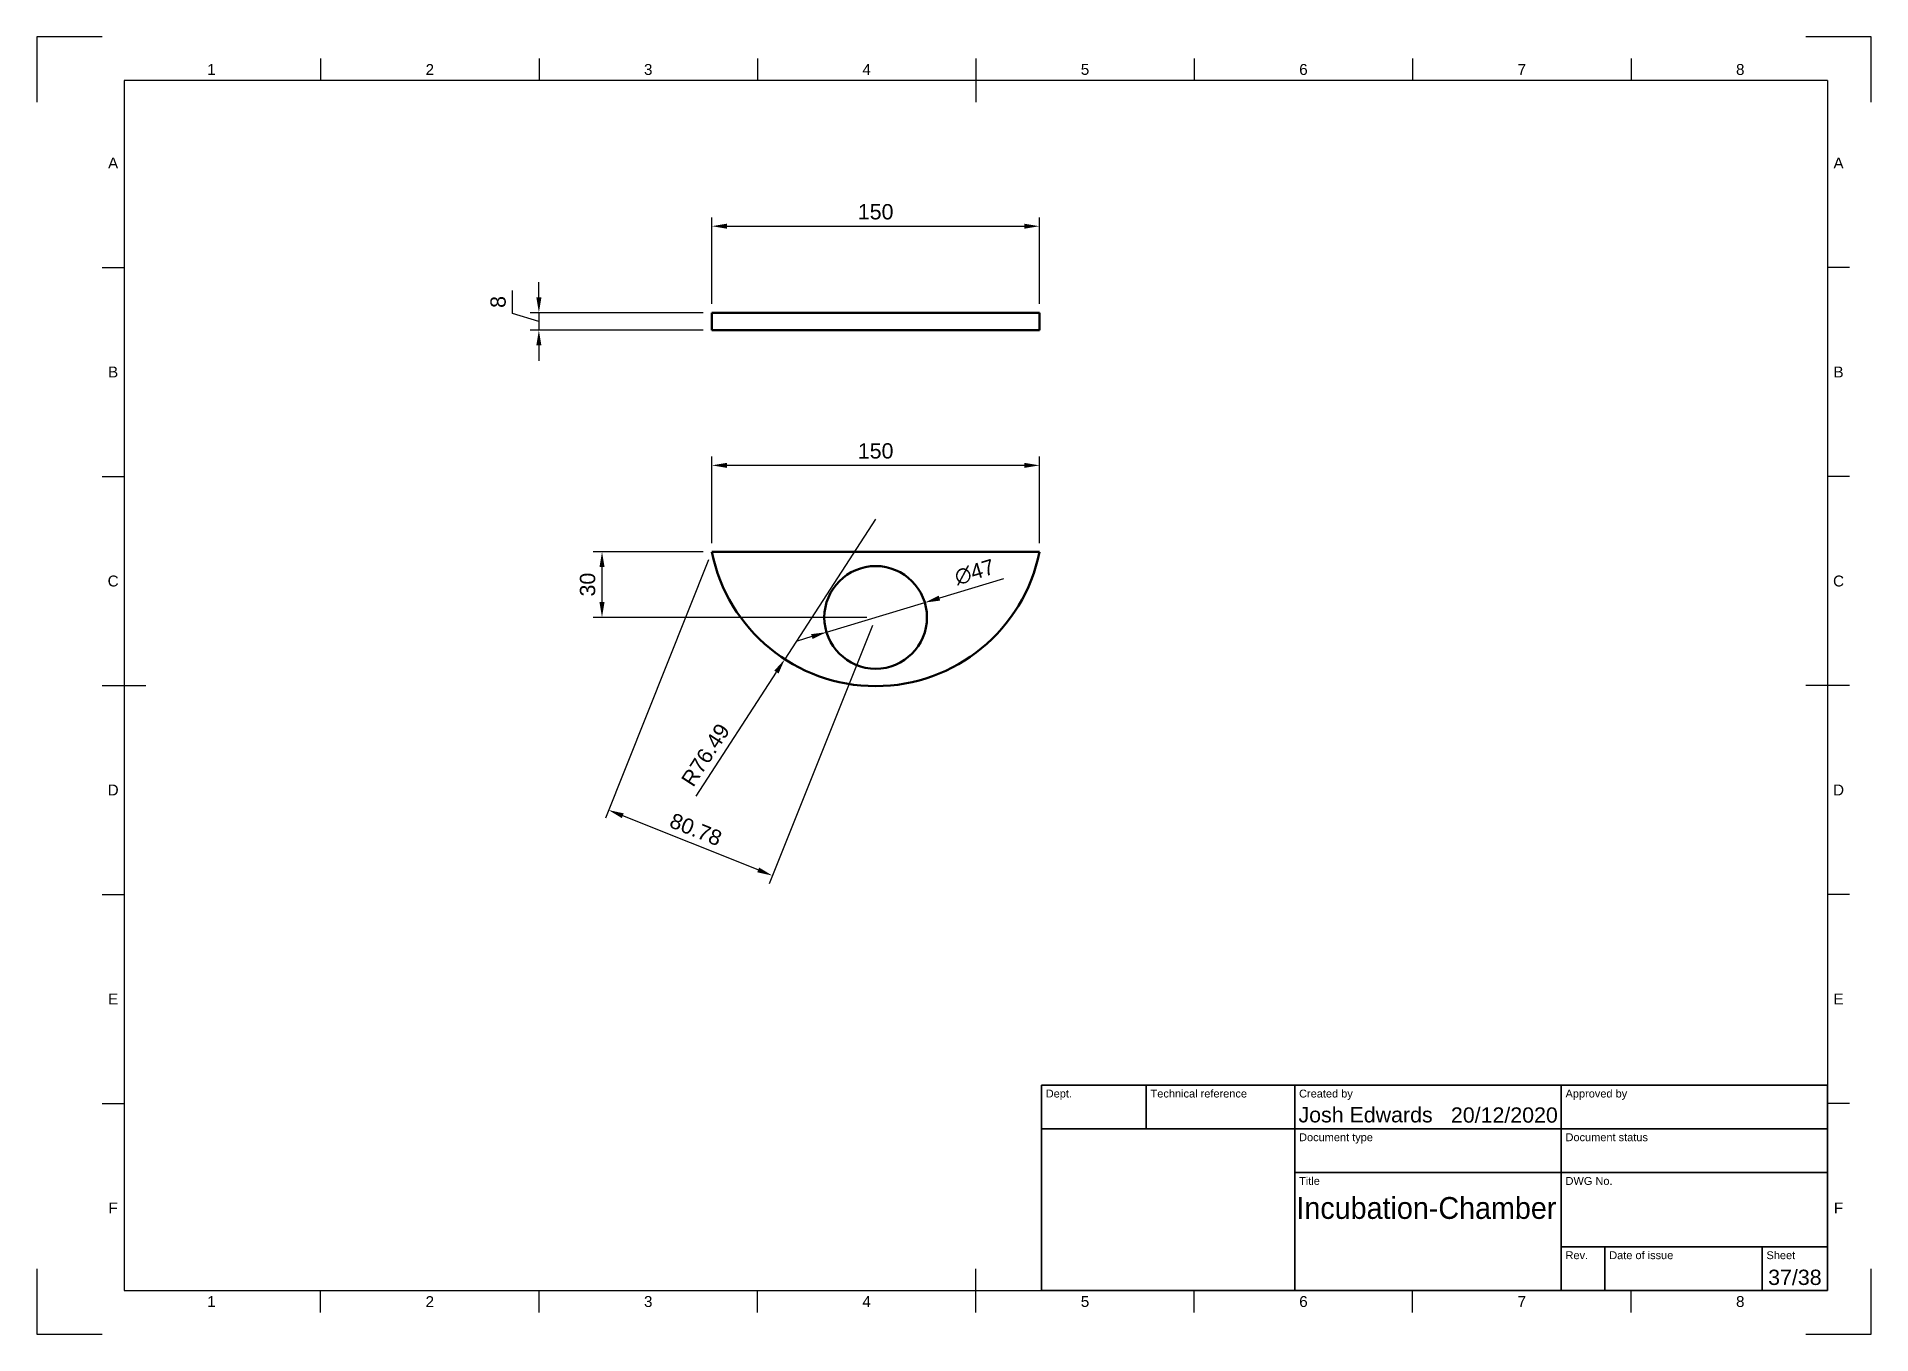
# Model space of a CAD drawing. Header units: millimetres. Extents: x 0 to 420, y 0 to 297.
import ezdxf
from ezdxf.enums import TextEntityAlignment as Align

# ---------------------------------------------------------------- set-up
doc = ezdxf.new("R2010")
doc.units = ezdxf.units.MM
doc.header["$LTSCALE"] = 0.75
for name, color, linetype, lineweight in [('Border', 7, 'Continuous', 25), ('Dimensions', 7, 'Continuous', 25), ('TitleBlock', 7, 'Continuous', 35), ('Visible', 7, 'Continuous', 50)]:
    doc.layers.add(name, color=color, linetype=linetype, lineweight=lineweight)
doc.styles.add('FusionTitle', font='arial.ttf')
doc.styles.get("Standard").update_dxf_attribs({"font": 'arial.ttf'})
doc.dimstyles.new('ISO-25', dxfattribs={"dimtxt": 3.5, "dimasz": 3.5, "dimexe": 2, "dimexo": 2, "dimgap": 1.5, "dimtad": 1, "dimzin": 12, "dimdsep": 46, "dimtxsty": 'Standard', "dimcen": 0, "dimclrd": 256, "dimclre": 256, "dimclrt": 256, "dimazin": 3, "dimtp": 0.1, "dimtm": 0.1, "dimtfac": 0.714, "dimtmove": 1, "dimatfit": 3, "dimfxl": 1, "dimtzin": 12, "dimarcsym": 0})

# ---------------------------------------------------------------- blocks, each defined once
blk = doc.blocks.new('ISO_A3_SHEET')
at = {"layer": 'Border'}
for p, q in [((65, 292), (65, 287)), ((115, 292), (115, 287)), ((165, 292), (165, 287)), ((215, 292), (215, 282)), ((265, 292), (265, 287)), ((315, 292), (315, 287)), ((365, 292), (365, 287)), ((410, 287), (20, 287)), ((20, 287), (20, 10)), ((410, 287), (410, 10)), ((15, 244.16666), (20, 244.16666)), ((415, 244.16666), (410, 244.16666)), ((15, 196.33333), (20, 196.33333)), ((415, 196.33333), (410, 196.33333)), ((15, 148.5), (25, 148.5)), ((415, 148.5), (405, 148.5)), ((15, 100.66667), (20, 100.66667)), ((415, 100.66667), (410, 100.66667)), ((15, 52.83334), (20, 52.83334)), ((415, 52.83334), (410, 52.83334)), ((215, 5), (215, 15)), ((20, 10), (410, 10)), ((65, 5), (65, 10)), ((115, 5), (115, 10)), ((165, 5), (165, 10)), ((265, 5), (265, 10)), ((315, 5), (315, 10)), ((365, 5), (365, 10))]:
    blk.add_line(p, q, dxfattribs=at)
at = {"layer": 'Defpoints'}
for p, q in [((15, 297), (0, 297)), ((0, 297), (0, 282)), ((420, 297), (405, 297)), ((420, 282), (420, 297)), ((0, 15), (0, 0)), ((420, 0), (420, 15)), ((0, 0), (15, 0)), ((405, 0), (420, 0))]:
    blk.add_line(p, q, dxfattribs=at)
at = {"layer": 'Border', "style": 'FusionTitle'}
for s, p in [('1', (40, 289.5)), ('2', (90, 289.5)), ('3', (140, 289.5)), ('4', (190, 289.5)), ('5', (240, 289.5)), ('6', (290, 289.5)), ('7', (340, 289.5)), ('8', (390, 289.5)), ('A', (17.5, 268.08333)), ('A', (412.5, 268.08333)), ('B', (17.5, 220.25)), ('B', (412.5, 220.25)), ('C', (17.5, 172.41667)), ('C', (412.5, 172.41667)), ('D', (17.5, 124.58334)), ('D', (412.5, 124.58334)), ('E', (17.5, 76.75001)), ('E', (412.5, 76.75001)), ('F', (17.5, 28.91668)), ('F', (412.5, 28.91668)), ('1', (40, 7.5)), ('2', (90, 7.5)), ('3', (140, 7.5)), ('4', (190, 7.5)), ('5', (240, 7.5)), ('6', (290, 7.5)), ('7', (340, 7.5)), ('8', (390, 7.5))]:
    blk.add_text(s, height=2.5, dxfattribs=at).set_placement(p, align=Align.MIDDLE)
blk = doc.blocks.new('ISO_TITLEBLOCK')
at = {"layer": 'TitleBlock'}
for p, q in [((0, 47), (-180, 47)), ((-180, 47), (-180, 0)), ((-156, 37), (-156, 47)), ((-122, 0), (-122, 47)), ((-61, 0), (-61, 47)), ((0, 0), (0, 47)), ((-180, 37), (0, 37)), ((-122, 27), (0, 27)), ((-61, 10), (0, 10)), ((-51, 0), (-51, 10)), ((-15, 0), (-15, 10)), ((-180, 0), (0, 0))]:
    blk.add_line(p, q, dxfattribs=at)
at = {"layer": 'TitleBlock', "style": 'FusionTitle'}
for s, p in [('Dept.', (-179, 46)), ('Technical reference', (-155, 46)), ('Created by', (-121, 46)), ('Approved by', (-60, 46)), ('Document type', (-121, 36)), ('Document status', (-60, 36)), ('Title', (-121, 26)), ('DWG No.', (-60, 26)), ('Rev.', (-60, 9)), ('Date of issue', (-50, 9)), ('Sheet', (-14, 9))]:
    blk.add_text(s, height=1.8, dxfattribs=at).set_placement(p, align=Align.TOP_LEFT)
for tag, height, p in [('DEPT', 3.5, (-179, 42)), ('TECHNICAL_REFERENCE', 3.5, (-155, 42)), ('CREATED_BY', 3.5, (-121, 42)), ('APPROVED_BY', 3.5, (-60, 42)), ('DOCUMENT_TYPE', 3.5, (-121, 32)), ('DOCUMENT_STATUS', 3.5, (-60, 32)), ('TITLE_1', 5, (-121, 21.5)), ('TITLE_2', 5, (-121, 14)), ('TITLE_3', 5, (-121, 6.5)), ('DATE_OF_ISSUE', 3.5, (-50, 5))]:
    blk.add_attdef(tag, text='', height=height, dxfattribs=at).set_placement(p, align=Align.TOP_LEFT)
for tag, p in [('CREATED_DATE', (-62, 42)), ('APPROVED_DATE', (-0.99, 42))]:
    blk.add_attdef(tag, text='', height=3.5, dxfattribs=at).set_placement(p, align=Align.TOP_RIGHT)
for tag, height, p in [('DRAWING_NUMBER', 5, (-30.5, 19.75)), ('REV', 3.5, (-56, 4.85)), ('SHEET', 3.5, (-7.5, 4.85))]:
    blk.add_attdef(tag, text='', height=height, dxfattribs=at).set_placement(p, align=Align.TOP_CENTER)
blk = doc.blocks.new('*D12')
at = {"layer": 'Defpoints', "color": 0, "transparency": 16777216}
for p in [(229.56474, 253.622685), (154.56474, 233.823695), (229.56474, 233.823695)]:
    blk.add_point(p, dxfattribs=at)
at = {"layer": 'Dimensions', "lineweight": -2, "transparency": 16777216}
for p, q in [((154.56474, 235.823695), (154.56474, 255.622685)), ((158.06474, 253.622685), (226.06474, 253.622685)), ((229.56474, 235.823695), (229.56474, 255.622685))]:
    blk.add_line(p, q, dxfattribs=at)
at = {"layer": 'Dimensions', "transparency": 16777216}
for points in [[(158.06474, 254.206018), (158.06474, 253.039351), (154.56474, 253.622685)], [(226.06474, 254.206018), (226.06474, 253.039351), (229.56474, 253.622685)]]:
    blk.add_solid(points, dxfattribs=at)
at = {"layer": 'Dimensions', "transparency": 16777216, "insert": (192.06474, 256.90969), "char_height": 3.5, "attachment_point": 5}
blk.add_mtext('150', dxfattribs=at)
blk = doc.blocks.new('*D13')
at = {"layer": 'Defpoints', "color": 0, "transparency": 16777216}
for p in [(154.56474, 233.823695), (114.96676, 229.823695), (154.56474, 229.823695)]:
    blk.add_point(p, dxfattribs=at)
at = {"layer": 'Dimensions', "lineweight": -2, "transparency": 16777216}
for p, q in [((114.96676, 237.323695), (114.96676, 240.823695)), ((108.929754, 233.634796), (108.929754, 238.941072)), ((114.96676, 231.823695), (108.929754, 233.634796)), ((152.56474, 233.823695), (112.96676, 233.823695)), ((114.96676, 233.823695), (114.96676, 229.823695)), ((114.96676, 233.823695), (114.96676, 229.823695)), ((152.56474, 229.823695), (112.96676, 229.823695)), ((114.96676, 226.323695), (114.96676, 222.823695))]:
    blk.add_line(p, q, dxfattribs=at)
at = {"layer": 'Dimensions', "transparency": 16777216}
for points in [[(114.383427, 237.323695), (115.550093, 237.323695), (114.96676, 233.823695)], [(114.383427, 226.323695), (115.550093, 226.323695), (114.96676, 229.823695)]]:
    blk.add_solid(points, dxfattribs=at)
at = {"layer": 'Dimensions', "transparency": 16777216, "insert": (105.642749, 236.287934), "char_height": 3.5, "attachment_point": 5, "rotation": 90}
blk.add_mtext('8', dxfattribs=at)
blk = doc.blocks.new('*D14')
at = {"layer": 'Defpoints', "color": 0, "transparency": 16777216}
for p in [(192.06474, 186.591438), (171.252626, 154.507861)]:
    blk.add_point(p, dxfattribs=at)
at = {"layer": 'Dimensions', "lineweight": -2, "transparency": 16777216}
for p, q in [((192.06474, 186.591438), (171.252626, 154.507861)), ((150.937689, 123.190722), (169.347884, 151.571544))]:
    blk.add_line(p, q, dxfattribs=at)
at = {"layer": 'Dimensions', "transparency": 16777216}
blk.add_solid([(168.858497, 151.889001), (169.83727, 151.254087), (171.252626, 154.507861)], dxfattribs=at)
at = {"layer": 'Dimensions', "transparency": 16777216, "insert": (153.123541, 132.600325), "char_height": 3.5, "attachment_point": 5, "rotation": 57.02917741}
blk.add_mtext('R76.49', dxfattribs=at)
blk = doc.blocks.new('*D15')
at = {"layer": 'Defpoints', "color": 0, "transparency": 16777216}
for p in [(154.56474, 198.890428), (154.56474, 179.091438), (229.56474, 179.091438)]:
    blk.add_point(p, dxfattribs=at)
at = {"layer": 'Dimensions', "lineweight": -2, "transparency": 16777216}
for p, q in [((154.56474, 181.091438), (154.56474, 200.890428)), ((226.06474, 198.890428), (158.06474, 198.890428)), ((229.56474, 181.091438), (229.56474, 200.890428))]:
    blk.add_line(p, q, dxfattribs=at)
at = {"layer": 'Dimensions', "transparency": 16777216}
for points in [[(158.06474, 199.473761), (158.06474, 198.307095), (154.56474, 198.890428)], [(226.06474, 199.473761), (226.06474, 198.307095), (229.56474, 198.890428)]]:
    blk.add_solid(points, dxfattribs=at)
at = {"layer": 'Dimensions', "transparency": 16777216, "insert": (192.06474, 202.177433), "char_height": 3.5, "attachment_point": 5}
blk.add_mtext('150', dxfattribs=at)
blk = doc.blocks.new('*D16')
at = {"layer": 'Defpoints', "color": 0, "transparency": 16777216}
for p in [(203.315485, 167.480129), (180.813994, 160.702747)]:
    blk.add_point(p, dxfattribs=at)
at = {"layer": 'Dimensions', "lineweight": -2, "transparency": 16777216}
for p, q in [((221.337383, 172.90827), (206.666771, 168.489526)), ((180.813994, 160.702747), (203.315485, 167.480129)), ((177.462708, 159.69335), (174.111422, 158.683953))]:
    blk.add_line(p, q, dxfattribs=at)
at = {"layer": 'Dimensions', "transparency": 16777216}
for points in [[(206.498538, 169.048074), (206.835004, 167.930979), (203.315485, 167.480129)], [(177.294475, 160.251898), (177.630941, 159.134802), (180.813994, 160.702747)]]:
    blk.add_solid(points, dxfattribs=at)
at = {"layer": 'Dimensions', "transparency": 16777216, "insert": (214.70152, 174.444665), "char_height": 3.5, "attachment_point": 5, "rotation": 16.76213606}
blk.add_mtext('∅47', dxfattribs=at)
blk = doc.blocks.new('*D17')
at = {"layer": 'Defpoints', "color": 0, "transparency": 16777216}
for p in [(129.419275, 179.091438), (154.56474, 179.091438), (192.06474, 164.091438)]:
    blk.add_point(p, dxfattribs=at)
at = {"layer": 'Dimensions', "lineweight": -2, "transparency": 16777216}
for p, q in [((152.56474, 179.091438), (127.419275, 179.091438)), ((129.419275, 167.591438), (129.419275, 175.591438)), ((190.06474, 164.091438), (127.419275, 164.091438))]:
    blk.add_line(p, q, dxfattribs=at)
at = {"layer": 'Dimensions', "transparency": 16777216}
for points in [[(128.835941, 175.591438), (130.002608, 175.591438), (129.419275, 179.091438)], [(128.835941, 167.591438), (130.002608, 167.591438), (129.419275, 164.091438)]]:
    blk.add_solid(points, dxfattribs=at)
at = {"layer": 'Dimensions', "transparency": 16777216, "insert": (126.131076, 171.591438), "char_height": 3.5, "attachment_point": 5, "rotation": 90}
blk.add_mtext('30', dxfattribs=at)
blk = doc.blocks.new('*D18')
at = {"layer": 'Defpoints', "color": 0, "transparency": 16777216}
for p in [(154.56474, 179.091438), (192.06474, 164.091438), (130.923347, 119.987957)]:
    blk.add_point(p, dxfattribs=at)
at = {"layer": 'Dimensions', "lineweight": -2, "transparency": 16777216}
for p, q in [((153.821958, 177.234485), (130.180566, 118.131004)), ((191.321958, 162.234485), (167.680566, 103.131004)), ((165.173679, 106.287824), (134.173016, 118.68809))]:
    blk.add_line(p, q, dxfattribs=at)
at = {"layer": 'Dimensions', "transparency": 16777216}
for points in [[(134.38966, 119.229701), (133.956371, 118.146478), (130.923347, 119.987957)], [(165.390323, 106.829436), (164.957034, 105.746213), (168.423347, 104.987957)]]:
    blk.add_solid(points, dxfattribs=at)
at = {"layer": 'Dimensions', "transparency": 16777216, "insert": (150.89411, 115.539865), "char_height": 3.5, "attachment_point": 5, "rotation": 338.19857987}
blk.add_mtext('80.78', dxfattribs=at)

msp = doc.modelspace()

# ---------------------------------------------------------------- linework, layer by layer
at = {"layer": 'Visible', "extrusion": (0, 1, 0)}
for p, q in [((154.56474, 233.823695, -15.371323), (154.56474, 229.823695, -15.371323)), ((229.56474, 229.823695, -15.371323), (229.56474, 233.823695, -15.371323))]:
    msp.add_line(p, q, dxfattribs=at)
at = {"layer": 'Visible'}
msp.add_line((229.56474, 179.091438, 2), (154.56474, 179.091438, 2), dxfattribs=at)
at = {"layer": 'Visible', "extrusion": (2e-15, -3e-16, -1)}
msp.add_circle((-192.06474, 164.091438, -2), 11.75, dxfattribs=at)
at = {"layer": 'Visible', "extrusion": (2e-15, -1, 3e-16)}
for centre in [(192.06474, -22.871323, -233.823695), (192.06474, -22.871323, -229.823695)]:
    msp.add_arc(centre, 38.242646, 11.309932, 168.690068, dxfattribs=at)
at = {"layer": 'Visible', "extrusion": (2e-15, -3e-16, -1)}
msp.add_arc((-192.06474, 186.591438, -2), 38.242646, 191.309932, 348.690068, dxfattribs=at)

# ---------------------------------------------------------------- block references
at = {"layer": 'Border'}
msp.add_blockref('ISO_A3_SHEET', (0, 0), dxfattribs=at)
at = {"layer": 'TitleBlock'}
ref = msp.add_blockref('ISO_TITLEBLOCK', (410, 10), dxfattribs=at)
ref.add_attrib('CREATED_DATE_001', '20/12/2020', (323.762619, 48.440314), dxfattribs={"height": 3.5, "style": 'FusionTitle'})
ref.add_attrib('SHEET_001', '37/38', (396.386937, 11.290314), dxfattribs={"height": 3.5, "style": 'FusionTitle'})
ref.add_attrib('TITLE_1_001', 'Incubation-Chamber', (288.387328, 26.414734), dxfattribs={"height": 5, "style": 'FusionTitle', "width": 0.9405})
ref.add_attrib('CREATED_BY_001', 'Josh Edwards', (288.86869, 48.5), dxfattribs={"height": 3.5, "style": 'FusionTitle'})

# ---------------------------------------------------------------- dimensions: what is measured, and where the dimension line sits
at = {"layer": 'Dimensions'}
for p1, p2, distance, picture, middle in [((154.56474, 233.823695), (229.56474, 233.823695), 19.79899, '*D12', (192.06474, 256.90969)), ((154.56474, 233.823695), (154.56474, 229.823695), -39.59798, '*D13', (105.642749, 235.134796)), ((229.56474, 179.091438), (154.56474, 179.091438), -19.79899, '*D15', (192.06474, 202.177433)), ((192.06474, 164.091438), (154.56474, 179.091438), 63.656397, '*D18', (150.89411, 115.539865))]:
    dim = msp.add_aligned_dim(p1=p1, p2=p2, distance=distance, dimstyle='ISO-25', override={"dimlfac": 2, "dimclrd": 256, "dimclre": 256}, dxfattribs=at)
    dim.commit()
    dim.dimension.update_dxf_attribs({"geometry": picture, "text_midpoint": middle})
dim = msp.add_radius_dim(center=(192.06474, 186.591438), mpoint=(171.252626, 154.507861), dimstyle='ISO-25', override={"dimlfac": 2, "dimse1": 1, "dimclrd": 256, "dimclre": 256}, dxfattribs=at)
dim.commit()
dim.dimension.update_dxf_attribs({"geometry": '*D14', "text_midpoint": (155.881166, 130.811497), "dimtype": 164})
dim = msp.add_linear_dim(base=(129.419275, 179.091438), p1=(192.06474, 164.091438), p2=(154.56474, 179.091438), angle=270, dimstyle='ISO-25', override={"dimlfac": 2, "dimclrd": 256, "dimclre": 256}, dxfattribs=at)
dim.commit()
dim.dimension.update_dxf_attribs({"geometry": '*D17', "text_midpoint": (126.131076, 171.591438)})
dim = msp.add_diameter_dim_2p(p1=(180.813994, 160.702747), p2=(203.315485, 167.480129), dimstyle='ISO-25', override={"dimlfac": 2, "dimclrd": 256, "dimclre": 256}, dxfattribs=at)
dim.commit()
dim.dimension.update_dxf_attribs({"geometry": '*D16', "text_midpoint": (215.67772, 171.203597), "dimtype": 163})

doc.saveas('drawing.dxf')
